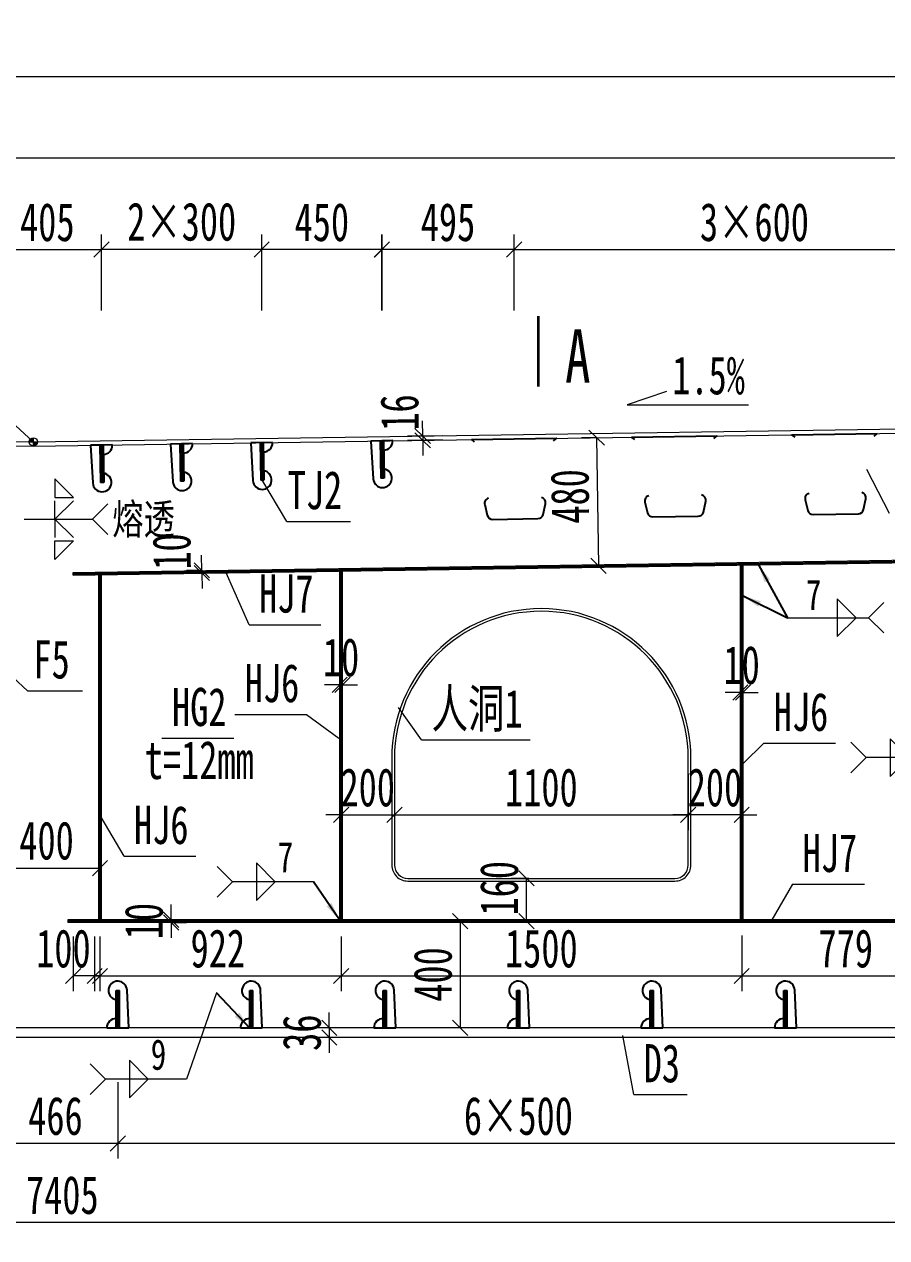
# Model space of a CAD drawing. Header units: millimetres. Extents: x -89049 to 410567, y -307459 to -100425.
# Drawn here: x 137329 to 140558, y -150998 to -146455 of the extents above; entities that cross this region are included whole.
import ezdxf
from ezdxf.enums import TextEntityAlignment as Align

# ---------------------------------------------------------------- set-up
doc = ezdxf.new("R2010")
doc.units = ezdxf.units.MM
doc.layers.get('Defpoints').update_dxf_attribs({"color": 8})
for name, color, linetype, lineweight in [('Dim', 4, 'Continuous', 15), ('文字', 7, 'Continuous', 15), ('粗线', 3, 'Continuous', 35), ('细实线', 4, 'Continuous', 15), ('钢板粗线', 1, 'Continuous', 25), ('钢板细线', 6, 'Continuous', 15)]:
    doc.layers.add(name, color=color, linetype=linetype, lineweight=lineweight)
doc.layers.add('Text', color=4, linetype='Continuous')
doc.styles.add('111', font='', dxfattribs={"width": 0.7})
doc.styles.add('BM_Dim', font='', dxfattribs={"width": 0.85})
doc.styles.add('SMEDI', font='', dxfattribs={"width": 0.75})
doc.styles.get("Standard").update_dxf_attribs({"font": ''})
doc.styles.get('111').set_extended_font_data('仿宋_GB2312')
doc.styles.get('BM_Dim').set_extended_font_data('仿宋_GB2312')
doc.styles.get('SMEDI').set_extended_font_data('仿宋_GB2312')
doc.styles.get('Standard').set_extended_font_data('仿宋_GB2312')
doc.dimstyles.new('200', dxfattribs={"dimscale": 0, "dimtxt": 2.5, "dimasz": 1, "dimexe": 1, "dimexo": 1, "dimgap": 0.6, "dimtad": 1, "dimdec": 0, "dimdsep": 46, "dimtxsty": '111', "dimblk": 'OBLIQUE', "dimcen": 0, "dimclrd": 4, "dimclre": 4, "dimclrt": 4, "dimadec": 1, "dimazin": 2, "dimtfac": 1, "dimtdec": 0, "dimtix": 1, "dimtmove": 2, "dimatfit": 3, "dimfxl": 4, "dimfxlon": 1, "dimtolj": 1, "dimlwd": -1, "dimlwe": -1, "dimarcsym": 0})
doc.dimstyles.new('MSteel_1.0_1.0', dxfattribs={"dimtxt": 3, "dimasz": 1.2, "dimexe": 1, "dimexo": 1, "dimgap": 1, "dimtad": 3, "dimtoh": 1, "dimdec": 0, "dimzin": 0, "dimdsep": 46, "dimtxsty": 'Standard', "dimblk": 'ARCHTICK', "dimcen": 0.09, "dimclrd": 3, "dimclre": 3, "dimadec": 0, "dimazin": 0, "dimtfac": 1, "dimtdec": 4, "dimtofl": 0, "dimtmove": 0, "dimatfit": 3, "dimfxl": 1, "dimtolj": 1, "dimtzin": 0, "dimarcsym": 0})

# ---------------------------------------------------------------- blocks, each defined once
blk = doc.blocks.new('_Oblique')
at = {"color": 0, "linetype": 'ByBlock', "lineweight": -2}
blk.add_line((-0.5, -0.5), (0.5, 0.5), dxfattribs=at)
blk = doc.blocks.new('*D3308')
at = {"layer": 'Defpoints', "color": 0, "transparency": 16777216}
for p in [(141562.9, -146954.4), (131745.7, -147961.9), (141562.9, -147955.2)]:
    blk.add_point(p, dxfattribs=at)
at = {"layer": '细实线', "color": 4, "transparency": 16777216}
for p, q in [((131745.7, -147183), (131745.7, -146897.3)), ((141562.9, -147183), (141562.9, -146897.3)), ((131745.7, -146954.4), (141562.9, -146954.4))]:
    blk.add_line(p, q, dxfattribs=at)
at = {"layer": '细实线', "color": 4, "transparency": 16777216, "xscale": 57.14285714285715, "yscale": 57.14285714285715, "zscale": 57.14285714285715, "rotation": 180}
blk.add_blockref('_Oblique', (131745.7, -146954.4), dxfattribs=at)
at = {"layer": '细实线', "color": 4, "transparency": 16777216, "xscale": 57.14285714285715, "yscale": 57.14285714285715, "zscale": 57.14285714285715}
blk.add_blockref('_Oblique', (141562.9, -146954.4), dxfattribs=at)
at = {"layer": '细实线', "color": 4, "transparency": 16777216, "insert": (136654.3, -146852.2), "char_height": 142.86, "attachment_point": 5, "style": '111'}
blk.add_mtext('\\A1;9817', dxfattribs=at)
blk = doc.blocks.new('*D3311')
at = {"layer": 'Defpoints', "color": 0, "transparency": 16777216}
for p in [(133768.9, -150248.7), (141174.1, -150248.7), (133768.9, -150941.1)]:
    blk.add_point(p, dxfattribs=at)
at = {"layer": '细实线', "color": 4, "transparency": 16777216}
for p, q in [((133768.9, -150712.5), (133768.9, -150998.3)), ((141174.1, -150712.5), (141174.1, -150998.3)), ((141174.1, -150941.1), (133768.9, -150941.1))]:
    blk.add_line(p, q, dxfattribs=at)
at = {"layer": '细实线', "color": 4, "transparency": 16777216, "xscale": 57.14285714285715, "yscale": 57.14285714285715, "zscale": 57.14285714285715, "rotation": 180}
blk.add_blockref('_Oblique', (133768.9, -150941.1), dxfattribs=at)
at = {"layer": '细实线', "color": 4, "transparency": 16777216, "xscale": 57.14285714285715, "yscale": 57.14285714285715, "zscale": 57.14285714285715}
blk.add_blockref('_Oblique', (141174.1, -150941.1), dxfattribs=at)
at = {"layer": '细实线', "color": 4, "transparency": 16777216, "insert": (137471.5, -150838.9), "char_height": 142.86, "attachment_point": 5, "style": '111'}
blk.add_mtext('\\A1;7405', dxfattribs=at)
blk = doc.blocks.new('U型肋1')
at = {"layer": 'Defpoints'}
blk.add_line((-160, 0), (160, 0), dxfattribs=at)
at = {"layer": '钢板粗线', "color": 6}
for p, q in [((147.8, -9.7), (160, 0)), ((-147.8, -9.7), (-160, 0))]:
    blk.add_line(p, q, dxfattribs=at)
blk.add_lwpolyline([(-98.8, -220.5, 0.414266), (-113.8, -244.5), (-104.5, -284.5, 0.348876), (-85, -300), (85, -300, 0.348876), (104.5, -284.5), (113.8, -244.5, 0.414091), (98.8, -220.5, 0.414091)], format="xyb", dxfattribs=at)
blk = doc.blocks.new('12-140加劲 有过焊孔')
at = {"layer": 'Defpoints'}
blk.add_line((0, 0), (0, 140), dxfattribs=at)
at = {"layer": '钢板粗线', "color": 7}
for p, q in [((-6, 0), (-6, 140)), ((-6, 140), (6, 140)), ((6, 0), (6, 140)), ((41, 0), (35, 141.5)), ((-41, 0), (41, 0))]:
    blk.add_line(p, q, dxfattribs=at)
for centre, start, end in [((0, 140), 2.441, 260.1291), ((-6, 0), 90, 180)]:
    blk.add_arc(centre, 35, start, end, dxfattribs=at)
blk = doc.blocks.new('*D3327')
at = {"layer": 'Defpoints', "color": 0, "transparency": 16777216}
for p in [(140962.9, -147298.5), (140962.9, -147980.2), (139163, -148007.2)]:
    blk.add_point(p, dxfattribs=at)
at = {"layer": '细实线', "color": 4, "transparency": 16777216}
for p, q in [((139163, -147527.1), (139163, -147241.4)), ((140962.9, -147527.1), (140962.9, -147241.4)), ((139163, -147298.5), (140962.9, -147298.5))]:
    blk.add_line(p, q, dxfattribs=at)
at = {"layer": '细实线', "color": 4, "transparency": 16777216, "xscale": 57.14285714285715, "yscale": 57.14285714285715, "zscale": 57.14285714285715, "rotation": 180}
blk.add_blockref('_Oblique', (139163, -147298.5), dxfattribs=at)
at = {"layer": '细实线', "color": 4, "transparency": 16777216, "xscale": 57.14285714285715, "yscale": 57.14285714285715, "zscale": 57.14285714285715}
blk.add_blockref('_Oblique', (140962.9, -147298.5), dxfattribs=at)
at = {"layer": '细实线', "color": 4, "transparency": 16777216, "insert": (140062.9, -147196.3), "char_height": 142.86, "attachment_point": 5, "style": '111'}
blk.add_mtext('\\A1;3×600', dxfattribs=at)
blk = doc.blocks.new('*D3329')
at = {"layer": 'Defpoints', "color": 0, "transparency": 16777216}
for p in [(138471.2, -150248.7), (138611.2, -150212.7), (138611.2, -150248.7)]:
    blk.add_point(p, dxfattribs=at)
at = {"layer": '细实线', "color": 4, "transparency": 16777216}
for p, q in [((138471.2, -150212.7), (138471.2, -150155.5)), ((138554.1, -150212.7), (138414.1, -150212.7)), ((138554.1, -150248.7), (138414.1, -150248.7)), ((138471.2, -150212.7), (138471.2, -150248.7)), ((138471.2, -150248.7), (138471.2, -150305.8))]:
    blk.add_line(p, q, dxfattribs=at)
at = {"layer": '细实线', "color": 4, "transparency": 16777216, "xscale": 57.14285714285715, "yscale": 57.14285714285715, "zscale": 57.14285714285715}
for p, rotation in [((138471.2, -150212.7), 270), ((138471.2, -150248.7), 90)]:
    blk.add_blockref('_Oblique', p, dxfattribs=dict(at, rotation=rotation))
at = {"layer": '细实线', "color": 4, "transparency": 16777216, "insert": (138369, -150230.7), "char_height": 142.86, "attachment_point": 5, "rotation": 90, "style": '111'}
blk.add_mtext('\\A1;36', dxfattribs=at)
blk = doc.blocks.new('*D3330')
at = {"layer": 'Defpoints', "color": 0, "transparency": 16777216}
for p in [(137878.8, -149807.7), (137878.8, -149817.7), (137879.4, -149817.7)]:
    blk.add_point(p, dxfattribs=at)
at = {"layer": '细实线', "color": 4, "transparency": 16777216}
for p, q in [((137879.4, -149807.7), (137879.4, -149750.5)), ((137879.4, -149807.7), (137936.6, -149807.7)), ((137879.4, -149807.7), (137879.4, -149817.7)), ((137879.4, -149817.7), (137936.6, -149817.7)), ((137879.4, -149817.7), (137879.4, -149874.8))]:
    blk.add_line(p, q, dxfattribs=at)
at = {"layer": '细实线', "color": 4, "transparency": 16777216, "xscale": 57.14285714285715, "yscale": 57.14285714285715, "zscale": 57.14285714285715}
for p, rotation in [((137879.4, -149807.7), 270), ((137879.4, -149817.7), 90)]:
    blk.add_blockref('_Oblique', p, dxfattribs=dict(at, rotation=rotation))
at = {"layer": '细实线', "color": 4, "transparency": 16777216, "insert": (137777.2, -149812.7), "char_height": 142.86, "attachment_point": 5, "rotation": 90, "style": '111'}
blk.add_mtext('\\A1;10', dxfattribs=at)
blk = doc.blocks.new('*D3331')
at = {"layer": 'Defpoints', "color": 0, "transparency": 16777216}
for p in [(138520.1, -148927.9), (138510.1, -148982.7), (138520.1, -148982.7)]:
    blk.add_point(p, dxfattribs=at)
at = {"layer": '细实线', "color": 4, "transparency": 16777216}
for p, q in [((138510.1, -148927.9), (138510.1, -148870.8)), ((138520.1, -148927.9), (138520.1, -148870.8)), ((138510.1, -148927.9), (138452.9, -148927.9)), ((138510.1, -148927.9), (138520.1, -148927.9)), ((138520.1, -148927.9), (138577.2, -148927.9))]:
    blk.add_line(p, q, dxfattribs=at)
at = {"layer": '细实线', "color": 4, "transparency": 16777216, "xscale": 57.14285714285715, "yscale": 57.14285714285715, "zscale": 57.14285714285715}
blk.add_blockref('_Oblique', (138510.1, -148927.9), dxfattribs=at)
at = {"layer": '细实线', "color": 4, "transparency": 16777216, "xscale": 57.14285714285715, "yscale": 57.14285714285715, "zscale": 57.14285714285715, "rotation": 180}
blk.add_blockref('_Oblique', (138520.1, -148927.9), dxfattribs=at)
at = {"layer": '细实线', "color": 4, "transparency": 16777216, "insert": (138515.1, -148825.7), "char_height": 142.86, "attachment_point": 5, "style": '111'}
blk.add_mtext('\\A1;10', dxfattribs=at)
blk = doc.blocks.new('*D3332')
at = {"layer": 'Defpoints', "color": 0, "transparency": 16777216}
for p in [(138515.1, -149812.7), (140015.1, -149809.7), (140015.1, -150018.2)]:
    blk.add_point(p, dxfattribs=at)
at = {"layer": '细实线', "color": 4, "transparency": 16777216}
for p, q in [((138515.1, -149869.8), (138515.1, -150075.3)), ((140015.1, -149866.8), (140015.1, -150075.3)), ((138515.1, -150018.2), (140015.1, -150018.2))]:
    blk.add_line(p, q, dxfattribs=at)
at = {"layer": '细实线', "color": 4, "transparency": 16777216, "xscale": 57.14285714285715, "yscale": 57.14285714285715, "zscale": 57.14285714285715, "rotation": 180}
blk.add_blockref('_Oblique', (138515.1, -150018.2), dxfattribs=at)
at = {"layer": '细实线', "color": 4, "transparency": 16777216, "xscale": 57.14285714285715, "yscale": 57.14285714285715, "zscale": 57.14285714285715}
blk.add_blockref('_Oblique', (140015.1, -150018.2), dxfattribs=at)
at = {"layer": '细实线', "color": 4, "transparency": 16777216, "insert": (139265.1, -149915.9), "char_height": 142.86, "attachment_point": 5, "style": '111'}
blk.add_mtext('\\A1;1500', dxfattribs=at)
blk = doc.blocks.new('*D3333')
at = {"layer": 'Defpoints', "color": 0, "transparency": 16777216}
for p in [(140015.1, -149809.7), (140794.3, -149815.7), (140794.3, -150018.2)]:
    blk.add_point(p, dxfattribs=at)
at = {"layer": '细实线', "color": 4, "transparency": 16777216}
for p, q in [((140015.1, -149866.8), (140015.1, -150075.3)), ((140794.3, -149872.8), (140794.3, -150075.3)), ((140015.1, -150018.2), (140794.3, -150018.2))]:
    blk.add_line(p, q, dxfattribs=at)
at = {"layer": '细实线', "color": 4, "transparency": 16777216, "xscale": 57.14285714285715, "yscale": 57.14285714285715, "zscale": 57.14285714285715, "rotation": 180}
blk.add_blockref('_Oblique', (140015.1, -150018.2), dxfattribs=at)
at = {"layer": '细实线', "color": 4, "transparency": 16777216, "xscale": 57.14285714285715, "yscale": 57.14285714285715, "zscale": 57.14285714285715}
blk.add_blockref('_Oblique', (140794.3, -150018.2), dxfattribs=at)
at = {"layer": '细实线', "color": 4, "transparency": 16777216, "insert": (140404.7, -149915.9), "char_height": 142.86, "attachment_point": 5, "style": '111'}
blk.add_mtext('\\A1;779', dxfattribs=at)
blk = doc.blocks.new('*D3334')
at = {"layer": 'Defpoints', "color": 0, "transparency": 16777216}
for p in [(139815.1, -149204.7), (138715.1, -149239.2), (139815.1, -149415)]:
    blk.add_point(p, dxfattribs=at)
at = {"layer": '细实线', "color": 4, "transparency": 16777216}
for p, q in [((138715.1, -149296.3), (138715.1, -149472.2)), ((139815.1, -149261.8), (139815.1, -149472.2)), ((138715.1, -149415), (139815.1, -149415))]:
    blk.add_line(p, q, dxfattribs=at)
at = {"layer": '细实线', "color": 4, "transparency": 16777216, "xscale": 57.14285714285715, "yscale": 57.14285714285715, "zscale": 57.14285714285715, "rotation": 180}
blk.add_blockref('_Oblique', (138715.1, -149415), dxfattribs=at)
at = {"layer": '细实线', "color": 4, "transparency": 16777216, "xscale": 57.14285714285715, "yscale": 57.14285714285715, "zscale": 57.14285714285715}
blk.add_blockref('_Oblique', (139815.1, -149415), dxfattribs=at)
at = {"layer": '细实线', "color": 4, "transparency": 16777216, "insert": (139265.1, -149312.8), "char_height": 142.86, "attachment_point": 5, "style": '111'}
blk.add_mtext('\\A1;1100', dxfattribs=at)
blk = doc.blocks.new('*D3335')
at = {"layer": 'Defpoints', "color": 0, "transparency": 16777216}
for p in [(138715.1, -149239.2), (138515.1, -149297.5), (138715.1, -149415)]:
    blk.add_point(p, dxfattribs=at)
at = {"layer": '细实线', "color": 4, "transparency": 16777216}
for p, q in [((138715.1, -149296.3), (138715.1, -149472.2)), ((138515.1, -149354.7), (138515.1, -149472.2)), ((138515.1, -149415), (138457.9, -149415)), ((138515.1, -149415), (138715.1, -149415)), ((138715.1, -149415), (138772.2, -149415))]:
    blk.add_line(p, q, dxfattribs=at)
at = {"layer": '细实线', "color": 4, "transparency": 16777216, "xscale": 57.14285714285715, "yscale": 57.14285714285715, "zscale": 57.14285714285715}
blk.add_blockref('_Oblique', (138515.1, -149415), dxfattribs=at)
at = {"layer": '细实线', "color": 4, "transparency": 16777216, "xscale": 57.14285714285715, "yscale": 57.14285714285715, "zscale": 57.14285714285715, "rotation": 180}
blk.add_blockref('_Oblique', (138715.1, -149415), dxfattribs=at)
at = {"layer": '细实线', "color": 4, "transparency": 16777216, "insert": (138615.1, -149312.8), "char_height": 142.86, "attachment_point": 5, "style": '111'}
blk.add_mtext('\\A1;200', dxfattribs=at)
blk = doc.blocks.new('*D3337')
at = {"layer": 'Defpoints', "color": 0, "transparency": 16777216}
for p in [(138993, -149812.7), (138961.5, -150212.7), (138993, -150212.7)]:
    blk.add_point(p, dxfattribs=at)
at = {"layer": '细实线', "color": 4, "transparency": 16777216}
for p, q in [((138961.5, -149812.7), (138904.3, -149812.7)), ((138961.5, -149812.7), (138961.5, -150212.7)), ((138961.5, -150212.7), (138904.3, -150212.7))]:
    blk.add_line(p, q, dxfattribs=at)
at = {"layer": '细实线', "color": 4, "transparency": 16777216, "xscale": 57.14285714285715, "yscale": 57.14285714285715, "zscale": 57.14285714285715}
for p, rotation in [((138961.5, -149812.7), 90), ((138961.5, -150212.7), 270)]:
    blk.add_blockref('_Oblique', p, dxfattribs=dict(at, rotation=rotation))
at = {"layer": '细实线', "color": 4, "transparency": 16777216, "insert": (138859.2, -150012.7), "char_height": 142.86, "attachment_point": 5, "rotation": 90, "style": '111'}
blk.add_mtext('\\A1;400', dxfattribs=at)
blk = doc.blocks.new('角焊缝1')
at = {"layer": 'Dim'}
blk.add_line((-3101.175, 370.223), (-3106.48, 370.223), dxfattribs=at)
blk.add_lwpolyline([(-3104.907, 371.455), (-3104.907, 368.992), (-3103.675, 370.223)], close=True, dxfattribs=at)
blk.add_lwpolyline([(-3107.48, 369.223), (-3106.48, 370.223), (-3107.48, 371.223)], dxfattribs=at)
blk = doc.blocks.new('_ArchTick')
at = {"color": 0, "linetype": 'ByBlock', "const_width": 0.15}
blk.add_lwpolyline([(-0.5, -0.5), (0.5, 0.5)], dxfattribs=at)
blk = doc.blocks.new('*D3340')
at = {"layer": 'Defpoints', "color": 0, "transparency": 16777216}
for p in [(140020.1, -148956.9), (140010.1, -149011.6), (140020.1, -149011.6)]:
    blk.add_point(p, dxfattribs=at)
at = {"layer": '细实线', "color": 4, "transparency": 16777216}
for p, q in [((140010.1, -148956.9), (140010.1, -148899.7)), ((140020.1, -148956.9), (140020.1, -148899.7)), ((140010.1, -148956.9), (139952.9, -148956.9)), ((140010.1, -148956.9), (140020.1, -148956.9)), ((140020.1, -148956.9), (140077.2, -148956.9))]:
    blk.add_line(p, q, dxfattribs=at)
at = {"layer": '细实线', "color": 4, "transparency": 16777216, "xscale": 57.14285714285715, "yscale": 57.14285714285715, "zscale": 57.14285714285715}
blk.add_blockref('_Oblique', (140010.1, -148956.9), dxfattribs=at)
at = {"layer": '细实线', "color": 4, "transparency": 16777216, "xscale": 57.14285714285715, "yscale": 57.14285714285715, "zscale": 57.14285714285715, "rotation": 180}
blk.add_blockref('_Oblique', (140020.1, -148956.9), dxfattribs=at)
at = {"layer": '细实线', "color": 4, "transparency": 16777216, "insert": (140015.1, -148854.6), "char_height": 142.86, "attachment_point": 5, "style": '111'}
blk.add_mtext('\\A1;10', dxfattribs=at)
blk = doc.blocks.new('*D3342')
at = {"layer": 'Defpoints', "color": 0, "transparency": 16777216}
for p in [(137994.1, -148509.8), (138029.2, -148499.2), (138029.4, -148509.2)]:
    blk.add_point(p, dxfattribs=at)
at = {"layer": '细实线', "color": 4, "transparency": 16777216}
for p, q in [((137993.9, -148499.8), (137993.1, -148442.6)), ((137993.9, -148499.8), (137936.8, -148500.6)), ((137994.1, -148509.8), (137936.9, -148510.6)), ((137993.9, -148499.8), (137994.1, -148509.8)), ((137994.1, -148509.8), (137994.9, -148566.9))]:
    blk.add_line(p, q, dxfattribs=at)
at = {"layer": '细实线', "color": 4, "transparency": 16777216, "xscale": 57.14285714285715, "yscale": 57.14285714285715, "zscale": 57.14285714285715}
for p, rotation in [((137993.9, -148499.8), 270.8593722435713), ((137994.1, -148509.8), 90.85937224357133)]:
    blk.add_blockref('_Oblique', p, dxfattribs=dict(at, rotation=rotation))
at = {"layer": '细实线', "color": 4, "transparency": 16777216, "insert": (137881.7, -148429), "char_height": 142.86, "attachment_point": 5, "rotation": 90.8594, "style": '111'}
blk.add_mtext('\\A1;10', dxfattribs=at)
blk = doc.blocks.new('*D3343')
at = {"layer": 'Defpoints', "color": 0, "transparency": 16777216}
for p in [(139815.1, -149239.2), (140015.1, -149297.5), (139815.1, -149415)]:
    blk.add_point(p, dxfattribs=at)
at = {"layer": '细实线', "color": 4, "transparency": 16777216}
for p, q in [((139815.1, -149296.3), (139815.1, -149472.2)), ((140015.1, -149354.7), (140015.1, -149472.2)), ((139815.1, -149415), (139757.9, -149415)), ((140015.1, -149415), (139815.1, -149415)), ((140015.1, -149415), (140072.2, -149415))]:
    blk.add_line(p, q, dxfattribs=at)
at = {"layer": '细实线', "color": 4, "transparency": 16777216, "xscale": 57.14285714285715, "yscale": 57.14285714285715, "zscale": 57.14285714285715}
blk.add_blockref('_Oblique', (139815.1, -149415), dxfattribs=at)
at = {"layer": '细实线', "color": 4, "transparency": 16777216, "xscale": 57.14285714285715, "yscale": 57.14285714285715, "zscale": 57.14285714285715, "rotation": 180}
blk.add_blockref('_Oblique', (140015.1, -149415), dxfattribs=at)
at = {"layer": '细实线', "color": 4, "transparency": 16777216, "insert": (139915.1, -149312.8), "char_height": 142.86, "attachment_point": 5, "style": '111'}
blk.add_mtext('\\A1;200', dxfattribs=at)
blk = doc.blocks.new('角焊缝2')
at = {"layer": 'Dim'}
blk.add_line((-3138.009, 370.223), (-3132.704, 370.223), dxfattribs=at)
blk.add_lwpolyline([(-3134.754, 371.455), (-3134.754, 368.992), (-3133.523, 370.223)], close=True, dxfattribs=at)
blk.add_lwpolyline([(-3131.704, 369.223), (-3132.704, 370.223), (-3131.704, 371.223)], dxfattribs=at)
blk = doc.blocks.new('*D3344')
at = {"layer": 'Defpoints', "color": 0, "transparency": 16777216}
for p in [(139489.1, -148002.3), (139479.3, -148482.5), (139496.3, -148482.2)]:
    blk.add_point(p, dxfattribs=at)
at = {"layer": '细实线', "color": 4, "transparency": 16777216}
for p, q in [((139472.1, -148002.5), (139414.9, -148003.4)), ((139472.1, -148002.5), (139479.3, -148482.5)), ((139479.3, -148482.5), (139422.1, -148483.3))]:
    blk.add_line(p, q, dxfattribs=at)
at = {"layer": '细实线', "color": 4, "transparency": 16777216, "xscale": 57.14285714285715, "yscale": 57.14285714285715, "zscale": 57.14285714285715}
for p, rotation in [((139472.1, -148002.5), 90.85937224365449), ((139479.3, -148482.5), 270.8593722436545)]:
    blk.add_blockref('_Oblique', p, dxfattribs=dict(at, rotation=rotation))
at = {"layer": '细实线', "color": 4, "transparency": 16777216, "insert": (139372.7, -148222.8), "char_height": 142.86, "attachment_point": 5, "rotation": 90.8594, "style": '111'}
blk.add_mtext('\\A1;480', dxfattribs=at)
blk = doc.blocks.new('*D3347')
at = {"layer": 'Defpoints', "color": 0, "transparency": 16777216}
for p in [(137679.1, -150212.7), (140679.1, -150212.7), (137679.1, -150645)]:
    blk.add_point(p, dxfattribs=at)
at = {"layer": '细实线', "color": 4, "transparency": 16777216}
for p, q in [((137679.1, -150416.4), (137679.1, -150702.2)), ((140679.1, -150416.4), (140679.1, -150702.2)), ((140679.1, -150645), (137679.1, -150645))]:
    blk.add_line(p, q, dxfattribs=at)
at = {"layer": '细实线', "color": 4, "transparency": 16777216, "xscale": 57.14285714285715, "yscale": 57.14285714285715, "zscale": 57.14285714285715, "rotation": 180}
blk.add_blockref('_Oblique', (137679.1, -150645), dxfattribs=at)
at = {"layer": '细实线', "color": 4, "transparency": 16777216, "xscale": 57.14285714285715, "yscale": 57.14285714285715, "zscale": 57.14285714285715}
blk.add_blockref('_Oblique', (140679.1, -150645), dxfattribs=at)
at = {"layer": '细实线', "color": 4, "transparency": 16777216, "insert": (139179.1, -150542.8), "char_height": 142.86, "attachment_point": 5, "style": '111'}
blk.add_mtext('\\A1;6×500', dxfattribs=at)
blk = doc.blocks.new('*D3348')
at = {"layer": 'Defpoints', "color": 0, "transparency": 16777216}
for p in [(138668, -147298.5), (138668, -148014.5), (139163, -148007.2)]:
    blk.add_point(p, dxfattribs=at)
at = {"layer": '细实线', "color": 4, "transparency": 16777216}
for p, q in [((138668, -147527.1), (138668, -147241.4)), ((139163, -147527.1), (139163, -147241.4)), ((139163, -147298.5), (138668, -147298.5))]:
    blk.add_line(p, q, dxfattribs=at)
at = {"layer": '细实线', "color": 4, "transparency": 16777216, "xscale": 57.14285714285715, "yscale": 57.14285714285715, "zscale": 57.14285714285715, "rotation": 180}
blk.add_blockref('_Oblique', (138668, -147298.5), dxfattribs=at)
at = {"layer": '细实线', "color": 4, "transparency": 16777216, "xscale": 57.14285714285715, "yscale": 57.14285714285715, "zscale": 57.14285714285715}
blk.add_blockref('_Oblique', (139163, -147298.5), dxfattribs=at)
at = {"layer": '细实线', "color": 4, "transparency": 16777216, "insert": (138915.5, -147196.3), "char_height": 142.86, "attachment_point": 5, "style": '111'}
blk.add_mtext('\\A1;495', dxfattribs=at)
blk = doc.blocks.new('*D3349')
at = {"layer": 'Defpoints', "color": 0, "transparency": 16777216}
for p in [(138218, -147298.5), (138218, -148021.3), (138668.5, -148007.2)]:
    blk.add_point(p, dxfattribs=at)
at = {"layer": '细实线', "color": 4, "transparency": 16777216}
for p, q in [((138218, -147527.1), (138218, -147241.4)), ((138668.5, -147527.1), (138668.5, -147241.4)), ((138668.5, -147298.5), (138218, -147298.5))]:
    blk.add_line(p, q, dxfattribs=at)
at = {"layer": '细实线', "color": 4, "transparency": 16777216, "xscale": 57.14285714285715, "yscale": 57.14285714285715, "zscale": 57.14285714285715, "rotation": 180}
blk.add_blockref('_Oblique', (138218, -147298.5), dxfattribs=at)
at = {"layer": '细实线', "color": 4, "transparency": 16777216, "xscale": 57.14285714285715, "yscale": 57.14285714285715, "zscale": 57.14285714285715}
blk.add_blockref('_Oblique', (138668.5, -147298.5), dxfattribs=at)
at = {"layer": '细实线', "color": 4, "transparency": 16777216, "insert": (138443.3, -147196.3), "char_height": 142.86, "attachment_point": 5, "style": '111'}
blk.add_mtext('\\A1;450', dxfattribs=at)
blk = doc.blocks.new('*D3350')
at = {"layer": 'Defpoints', "color": 0, "transparency": 16777216}
for p in [(137618, -147298.5), (138218, -148021.3), (137618, -148030.3)]:
    blk.add_point(p, dxfattribs=at)
at = {"layer": '细实线', "color": 4, "transparency": 16777216}
for p, q in [((137618, -147527.1), (137618, -147241.4)), ((138218, -147527.1), (138218, -147241.4)), ((138218, -147298.5), (137618, -147298.5))]:
    blk.add_line(p, q, dxfattribs=at)
at = {"layer": '细实线', "color": 4, "transparency": 16777216, "xscale": 57.14285714285715, "yscale": 57.14285714285715, "zscale": 57.14285714285715, "rotation": 180}
blk.add_blockref('_Oblique', (137618, -147298.5), dxfattribs=at)
at = {"layer": '细实线', "color": 4, "transparency": 16777216, "xscale": 57.14285714285715, "yscale": 57.14285714285715, "zscale": 57.14285714285715}
blk.add_blockref('_Oblique', (138218, -147298.5), dxfattribs=at)
at = {"layer": '细实线', "color": 4, "transparency": 16777216, "insert": (137918.5, -147194.6), "char_height": 142.86, "attachment_point": 5, "style": '111'}
blk.add_mtext('\\A1;2×300', dxfattribs=at)
blk = doc.blocks.new('...')
at = {"layer": '细实线'}
h = blk.add_hatch(color=256, dxfattribs=at)
h.dxf.hatch_style = 1
h.paths.add_polyline_path([(-15.3, 0, -0.414214), (0, 15.3), (0, 0)])
h.paths.add_polyline_path([(0, -15.3), (0, 0), (15.3, 0, -0.414214)])
for p, q in [((0, 15.3), (0, -15.3)), ((-15.3, 0), (15.3, 0))]:
    blk.add_line(p, q, dxfattribs=at)
blk.add_circle((0, 0), 15.3, dxfattribs=at)
blk = doc.blocks.new('*D3351')
at = {"layer": 'Defpoints', "color": 0, "transparency": 16777216}
for p in [(138821, -148012.3), (138952.1, -147994.3), (138952.4, -148010.3)]:
    blk.add_point(p, dxfattribs=at)
at = {"layer": '细实线', "color": 4, "transparency": 16777216}
for p, q in [((138820.8, -147996.3), (138819.9, -147939.2)), ((138895, -147995.2), (138763.7, -147997.2)), ((138895.2, -148011.2), (138763.9, -148013.2)), ((138820.8, -147996.3), (138821, -148012.3)), ((138821, -148012.3), (138821.9, -148069.4))]:
    blk.add_line(p, q, dxfattribs=at)
at = {"layer": '细实线', "color": 4, "transparency": 16777216, "xscale": 57.14285714285715, "yscale": 57.14285714285715, "zscale": 57.14285714285715}
for p, rotation in [((138820.8, -147996.3), 270.8593722436541), ((138821, -148012.3), 90.85937224365405)]:
    blk.add_blockref('_Oblique', p, dxfattribs=dict(at, rotation=rotation))
at = {"layer": '细实线', "color": 4, "transparency": 16777216, "insert": (138734.8, -147908.8), "char_height": 142.86, "attachment_point": 5, "rotation": 90.8594, "style": '111'}
blk.add_mtext('\\A1;16', dxfattribs=at)
blk = doc.blocks.new('*D3352')
at = {"layer": 'Defpoints', "color": 0, "transparency": 16777216}
for p in [(137618, -147298.5), (137212.6, -148044.2), (137618, -148030.3)]:
    blk.add_point(p, dxfattribs=at)
at = {"layer": '细实线', "color": 4, "transparency": 16777216}
for p, q in [((137212.6, -147527.1), (137212.6, -147241.4)), ((137618, -147527.1), (137618, -147241.4)), ((137212.6, -147298.5), (137618, -147298.5))]:
    blk.add_line(p, q, dxfattribs=at)
at = {"layer": '细实线', "color": 4, "transparency": 16777216, "xscale": 57.14285714285715, "yscale": 57.14285714285715, "zscale": 57.14285714285715, "rotation": 180}
blk.add_blockref('_Oblique', (137212.6, -147298.5), dxfattribs=at)
at = {"layer": '细实线', "color": 4, "transparency": 16777216, "xscale": 57.14285714285715, "yscale": 57.14285714285715, "zscale": 57.14285714285715}
blk.add_blockref('_Oblique', (137618, -147298.5), dxfattribs=at)
at = {"layer": '细实线', "color": 4, "transparency": 16777216, "insert": (137415.3, -147196.3), "char_height": 142.86, "attachment_point": 5, "style": '111'}
blk.add_mtext('\\A1;405', dxfattribs=at)
blk = doc.blocks.new('*D3353')
at = {"layer": 'Defpoints', "color": 0, "transparency": 16777216}
for p in [(137592.6, -149812.7), (138515.1, -149812.7), (138515.1, -150018.2)]:
    blk.add_point(p, dxfattribs=at)
at = {"layer": '细实线', "color": 4, "transparency": 16777216}
for p, q in [((137592.6, -149869.8), (137592.6, -150075.3)), ((138515.1, -149869.8), (138515.1, -150075.3)), ((137592.6, -150018.2), (138515.1, -150018.2))]:
    blk.add_line(p, q, dxfattribs=at)
at = {"layer": '细实线', "color": 4, "transparency": 16777216, "xscale": 57.14285714285715, "yscale": 57.14285714285715, "zscale": 57.14285714285715, "rotation": 180}
blk.add_blockref('_Oblique', (137592.6, -150018.2), dxfattribs=at)
at = {"layer": '细实线', "color": 4, "transparency": 16777216, "xscale": 57.14285714285715, "yscale": 57.14285714285715, "zscale": 57.14285714285715}
blk.add_blockref('_Oblique', (138515.1, -150018.2), dxfattribs=at)
at = {"layer": '细实线', "color": 4, "transparency": 16777216, "insert": (138053.8, -149915.9), "char_height": 142.86, "attachment_point": 5, "style": '111'}
blk.add_mtext('\\A1;922', dxfattribs=at)
blk = doc.blocks.new('*D3354')
at = {"layer": 'Defpoints', "color": 0, "transparency": 16777216}
for p in [(137512.6, -149812.7), (137612.6, -149812.7), (137512.6, -150018.2)]:
    blk.add_point(p, dxfattribs=at)
at = {"layer": '细实线', "color": 4, "transparency": 16777216}
for p, q in [((137512.6, -149869.8), (137512.6, -150075.3)), ((137612.6, -149869.8), (137612.6, -150075.3)), ((137612.6, -150018.2), (137512.6, -150018.2))]:
    blk.add_line(p, q, dxfattribs=at)
at = {"layer": '细实线', "color": 4, "transparency": 16777216, "xscale": 57.14285714285715, "yscale": 57.14285714285715, "zscale": 57.14285714285715, "rotation": 180}
blk.add_blockref('_Oblique', (137512.6, -150018.2), dxfattribs=at)
at = {"layer": '细实线', "color": 4, "transparency": 16777216, "xscale": 57.14285714285715, "yscale": 57.14285714285715, "zscale": 57.14285714285715}
blk.add_blockref('_Oblique', (137612.6, -150018.2), dxfattribs=at)
at = {"layer": '细实线', "color": 4, "transparency": 16777216, "insert": (137475.6, -149915.9), "char_height": 142.86, "attachment_point": 5, "style": '111'}
blk.add_mtext('\\A1;100', dxfattribs=at)
blk = doc.blocks.new('*D3355')
at = {"layer": 'Defpoints', "color": 0, "transparency": 16777216}
for p in [(137212.6, -149375), (137612.6, -149375), (137612.6, -149614.2)]:
    blk.add_point(p, dxfattribs=at)
at = {"layer": '细实线', "color": 4, "transparency": 16777216}
for p, q in [((137212.6, -149432.2), (137212.6, -149671.3)), ((137612.6, -149432.2), (137612.6, -149671.3)), ((137212.6, -149614.2), (137612.6, -149614.2))]:
    blk.add_line(p, q, dxfattribs=at)
at = {"layer": '细实线', "color": 4, "transparency": 16777216, "xscale": 57.14285714285715, "yscale": 57.14285714285715, "zscale": 57.14285714285715, "rotation": 180}
blk.add_blockref('_Oblique', (137212.6, -149614.2), dxfattribs=at)
at = {"layer": '细实线', "color": 4, "transparency": 16777216, "xscale": 57.14285714285715, "yscale": 57.14285714285715, "zscale": 57.14285714285715}
blk.add_blockref('_Oblique', (137612.6, -149614.2), dxfattribs=at)
at = {"layer": '细实线', "color": 4, "transparency": 16777216, "insert": (137412.6, -149511.9), "char_height": 142.86, "attachment_point": 5, "style": '111'}
blk.add_mtext('\\A1;400', dxfattribs=at)
blk = doc.blocks.new('*D3357')
at = {"layer": 'Defpoints', "color": 0, "transparency": 16777216}
for p in [(137212.6, -150212.7), (137679.1, -150212.7), (137212.6, -150645)]:
    blk.add_point(p, dxfattribs=at)
at = {"layer": '细实线', "color": 4, "transparency": 16777216}
for p, q in [((137212.6, -150416.4), (137212.6, -150702.2)), ((137679.1, -150416.4), (137679.1, -150702.2)), ((137679.1, -150645), (137212.6, -150645))]:
    blk.add_line(p, q, dxfattribs=at)
at = {"layer": '细实线', "color": 4, "transparency": 16777216, "xscale": 57.14285714285715, "yscale": 57.14285714285715, "zscale": 57.14285714285715, "rotation": 180}
blk.add_blockref('_Oblique', (137212.6, -150645), dxfattribs=at)
at = {"layer": '细实线', "color": 4, "transparency": 16777216, "xscale": 57.14285714285715, "yscale": 57.14285714285715, "zscale": 57.14285714285715}
blk.add_blockref('_Oblique', (137679.1, -150645), dxfattribs=at)
at = {"layer": '细实线', "color": 4, "transparency": 16777216, "insert": (137445.8, -150542.8), "char_height": 142.86, "attachment_point": 5, "style": '111'}
blk.add_mtext('\\A1;466', dxfattribs=at)
blk = doc.blocks.new('全融透1')
at = {"layer": 'Dim'}
blk.add_line((0, 0), (4.479, 0), dxfattribs=at)
for points in [[(1.995, 2.645), (1.995, 1.414), (3.227, 1.414)], [(1.995, -2.645), (1.995, -1.414), (3.227, -1.414)]]:
    blk.add_lwpolyline(points, close=True, dxfattribs=at)
for points in [[(3.227, 1.206), (1.995, 0), (1.995, 1.206)], [(5.479, 1), (4.479, 0), (5.479, -1)], [(3.227, -1.206), (1.995, 0), (1.995, -1.206)]]:
    blk.add_lwpolyline(points, dxfattribs=at)
at = {"layer": 'Text', "style": 'SMEDI', "width": 0.75}
blk.add_text('熔透', height=2, dxfattribs=at).set_placement((5.77, 0), align=Align.MIDDLE_LEFT)
blk = doc.blocks.new('*D3362')
at = {"layer": 'Defpoints', "color": 0, "transparency": 16777216}
for p in [(139209.7, -149652.7), (139275.7, -149652.7), (139275.7, -149812.7)]:
    blk.add_point(p, dxfattribs=at)
at = {"layer": '细实线', "color": 4, "transparency": 16777216}
for p, q in [((139218.6, -149652.7), (139152.5, -149652.7)), ((139209.7, -149812.7), (139209.7, -149652.7)), ((139218.6, -149812.7), (139152.5, -149812.7))]:
    blk.add_line(p, q, dxfattribs=at)
at = {"layer": '细实线', "color": 4, "transparency": 16777216, "xscale": 57.14285714285715, "yscale": 57.14285714285715, "zscale": 57.14285714285715}
for p, rotation in [((139209.7, -149652.7), 90), ((139209.7, -149812.7), 270)]:
    blk.add_blockref('_Oblique', p, dxfattribs=dict(at, rotation=rotation))
at = {"layer": '细实线', "color": 4, "transparency": 16777216, "insert": (139107.4, -149689.8), "char_height": 142.86, "attachment_point": 5, "rotation": 90, "style": '111'}
blk.add_mtext('\\A1;160', dxfattribs=at)
blk = doc.blocks.new('*D3379')
at = {"layer": 'Defpoints', "color": 0, "transparency": 16777216}
for p in [(131753.6, -147980.9), (133650.6, -150184.8), (133768.9, -150212.7), (133809.4, -150212.7), (140882.2, -150212.7)]:
    blk.add_point(p, dxfattribs=at)
at = {"layer": '细实线', "color": 4, "transparency": 16777216}
blk.add_line((133711.7, -150212.7), (133591, -150212.7), dxfattribs=at)
blk.add_arc((133809.4, -150212.7), 161.2, 132.6489, 180, dxfattribs=at)
at = {"layer": '细实线', "color": 4, "transparency": 16777216, "xscale": 57.14285714285715, "yscale": 57.14285714285715, "zscale": 57.14285714285715}
for p, rotation in [((133700.2, -150094.1), 42.64891912976078), ((133648.2, -150212.7), 270)]:
    blk.add_blockref('_Oblique', p, dxfattribs=dict(at, rotation=rotation))
at = {"layer": '细实线', "color": 4, "transparency": 16777216, "insert": (133510.7, -150114.8), "char_height": 142.857, "attachment_point": 5, "rotation": 71.8543, "style": '111'}
blk.add_mtext('\\A1;47.4%%d', dxfattribs=at)
blk = doc.blocks.new('*D3383')
at = {"layer": 'Defpoints', "color": 0, "transparency": 16777216}
for p in [(141562.9, -146650.8), (141562.9, -147651.5), (129067.2, -147942.1)]:
    blk.add_point(p, dxfattribs=at)
at = {"layer": '细实线', "color": 4, "transparency": 16777216}
for p, q in [((129067.2, -146879.3), (129067.2, -146593.6)), ((141562.9, -146879.3), (141562.9, -146593.6)), ((129067.2, -146650.8), (141562.9, -146650.8))]:
    blk.add_line(p, q, dxfattribs=at)
at = {"layer": '细实线', "color": 4, "transparency": 16777216, "xscale": 57.14285714285715, "yscale": 57.14285714285715, "zscale": 57.14285714285715, "rotation": 180}
blk.add_blockref('_Oblique', (129067.2, -146650.8), dxfattribs=at)
at = {"layer": '细实线', "color": 4, "transparency": 16777216, "xscale": 57.14285714285715, "yscale": 57.14285714285715, "zscale": 57.14285714285715}
blk.add_blockref('_Oblique', (141562.9, -146650.8), dxfattribs=at)
at = {"layer": '细实线', "color": 4, "transparency": 16777216, "insert": (135315, -146548.5), "char_height": 142.86, "attachment_point": 5, "style": '111'}
blk.add_mtext('\\A1;12496', dxfattribs=at)

msp = doc.modelspace()

# ---------------------------------------------------------------- linework, layer by layer
at = {"layer": 'Defpoints', "color": 8}
for p, q in [((137512.6, -148512), (141157.8, -148457.3)), ((140015.1, -149807.7), (140015.1, -148474.4)), ((137612.6, -148510.5), (137612.6, -149812.7)), ((138515.1, -149807.7), (138515.1, -148496.9)), ((140894.3, -149812.7), (137492.6, -149812.7))]:
    msp.add_line(p, q, dxfattribs=at)
at = {"layer": '粗线'}
msp.add_line((139254.8, -147811.4), (139254.8, -147548.2), dxfattribs=at)
at = {"layer": '细实线'}
for p, q in [((139733.7, -147830), (139586.4, -147879.8)), ((139586.4, -147879.8), (140041.1, -147879.8)), ((137230.2, -147897), (137362.9, -148018.2)), ((138312.5, -148316.3), (138218.7, -148159.4)), ((140569.1, -148286.6), (140483.7, -148122)), ((138312.5, -148316.3), (138550.4, -148316.3)), ((138170.6, -148703.4), (138084.6, -148508.4)), ((138170.6, -148703.4), (138439.4, -148703.4)), ((137341, -148950.2), (137232.6, -148850.6)), ((137341, -148950.2), (137547, -148950.2)), ((138816.6, -149134.2), (138730.6, -149013.2)), ((138117.3, -149038.8), (138386.1, -149038.8)), ((138386.1, -149038.8), (138507.2, -149128.2)), ((137844.7, -149128.3), (138113.4, -149128.3)), ((138816.6, -149134.2), (139223.2, -149134.2)), ((140097.7, -149146.5), (140020.1, -149222.3)), ((140097.7, -149146.5), (140366.4, -149146.5)), ((137702.5, -149569.8), (137616.5, -149423.4)), ((137702.5, -149569.8), (137971.3, -149569.8)), ((140205.7, -149674.7), (140127.9, -149807.7)), ((140205.7, -149674.7), (140474.4, -149674.7)), ((139611.3, -150462.2), (139569.7, -150240.7)), ((139611.3, -150462.2), (139810.9, -150462.2))]:
    msp.add_line(p, q, dxfattribs=at)
at = {"layer": '细实线', "color": 8}
msp.add_line((138048.5, -150081.5), (137936.1, -150404.2), dxfattribs=at)
at = {"layer": '钢板细线'}
for p, q in [((137512.6, -148507), (141157.7, -148452.3)), ((137512.7, -148517), (141157.9, -148462.3)), ((140010.1, -149807.7), (140010.1, -148479.5)), ((140020.1, -149807.7), (140020.1, -148479.4)), ((137512.7, -148517), (137512.6, -148507)), ((137607.6, -148515.6), (137607.6, -149807.7)), ((137617.6, -148515.4), (137617.6, -149807.7)), ((138510.1, -149807.7), (138510.1, -148502)), ((138520.1, -149807.7), (138520.1, -148501.9)), ((140894.3, -149807.7), (137492.6, -149807.7)), ((137492.6, -149807.7), (137492.6, -149817.7)), ((140894.3, -149817.7), (137492.6, -149817.7)), ((141174.1, -150212.7), (133768.9, -150212.7)), ((141174.1, -150248.7), (133768.9, -150248.7))]:
    msp.add_line(p, q, dxfattribs=at)
at = {"layer": '钢板细线', "elevation": 0}
for points in [[(129067.2, -147935.1), (137362.9, -148018.2), (142201, -147945.6)], [(129067.2, -147951.1), (137362.9, -148034.2), (142201, -147961.6)]]:
    msp.add_lwpolyline(points, dxfattribs=at)
at = {"layer": '钢板细线'}
for points in [[(139825.1, -149202.7, 1), (138705.1, -149202.7), (138705.1, -149602.7, 0.414214), (138765.1, -149662.7), (139765.1, -149662.7, 0.414214), (139825.1, -149602.7)], [(139815.1, -149202.7, 1), (138715.1, -149202.7), (138715.1, -149602.7, 0.414214), (138765.1, -149652.7), (139765.1, -149652.7, 0.414214), (139815.1, -149602.7)]]:
    msp.add_lwpolyline(points, format="xyb", close=True, dxfattribs=at)

# ---------------------------------------------------------------- block references
at = {"layer": '细实线'}
for name, p, rotation in [('...', (137362.9, -148018.2), 359.9999999999999), ('12-140加劲 有过焊孔', (137918, -148025.8), 180.9806856942542), ('12-140加劲 有过焊孔', (138218, -148021.3), 180.9806856942542), ('12-140加劲 有过焊孔', (138668, -148014.5), 180.9806856942542), ('12-140加劲 有过焊孔', (137618, -148030.3), 180.9806856942542)]:
    msp.add_blockref(name, p, dxfattribs=dict(at, rotation=rotation))
at = {"layer": '细实线', "color": 8, "xscale": 57.1428571428572, "yscale": 57.1428571428572, "zscale": 57.1428571428572, "rotation": 359.9999999999999}
for name, p in [('全融透1', (137329.1, -148307.6)), ('角焊缝2', (319501.9, -169832.4)), ('角焊缝1', (317994.7, -170356.1)), ('角焊缝1', (315621.5, -170821)), ('角焊缝1', (315146.1, -171559.9))]:
    msp.add_blockref(name, p, dxfattribs=at)
at = {"layer": '钢板细线'}
for name, p, rotation in [('U型肋1', (139163, -148007.2), 0.8593722436390038), ('U型肋1', (139762.9, -147998.2), 0.8593722436390038), ('U型肋1', (140362.9, -147989.2), 0.8593722436390038), ('12-140加劲 有过焊孔', (137679.1, -150212.7), 359.9999999999935), ('12-140加劲 有过焊孔', (138179.1, -150212.7), 359.9999999999935), ('12-140加劲 有过焊孔', (138679.1, -150212.7), 359.9999999999935), ('12-140加劲 有过焊孔', (139179.1, -150212.7), 359.9999999999935), ('12-140加劲 有过焊孔', (139679.1, -150212.7), 359.9999999999935), ('12-140加劲 有过焊孔', (140179.1, -150212.7), 359.9999999999935)]:
    msp.add_blockref(name, p, dxfattribs=dict(at, rotation=rotation))

# ---------------------------------------------------------------- texts
at = {"layer": 'Text', "style": 'SMEDI', "width": 0.75}
for s, p in [('7', (140255.2, -148591.3)), ('7', (138277.9, -149573.4)), ('9', (137802.5, -150312.3))]:
    msp.add_text(s, height=114.3, dxfattribs=at).set_placement(p, align=Align.MIDDLE_LEFT)
at = {"layer": '文字', "style": 'BM_Dim', "width": 0.7}
msp.add_text('A', height=200, dxfattribs=at).set_placement((139401.5, -147797.2), align=Align.CENTER)
for s, p in [('1.5%', (139891.1, -147883.3)), ('TJ2', (138417.4, -148313.2)), ('HJ7', (138310.1, -148700.4)), ('F5', (137431.4, -148947.1)), ('HJ6', (138256.8, -149035.7)), ('人洞1', (139024.7, -149131.2)), ('HG2', (137984.2, -149125.2)), ('HJ6', (140237.2, -149143.5)), ('t=12mm', (137984.2, -149323.6)), ('HJ6', (137842, -149566.8)), ('HJ7', (140345.2, -149671.7)), ('D3', (139716.2, -150459.2))]:
    msp.add_text(s, height=142.86, dxfattribs=at).set_placement(p, align=Align.BOTTOM_CENTER)

# ---------------------------------------------------------------- dimensions: what is measured, and where the dimension line sits
at = {"layer": '细实线'}
for base, p1, p2, override, picture, middle in [((141562.9, -146650.8), (129067.2, -147942.1), (141562.9, -147651.5), {"dimscale": 57.142857, "dimtxsty": '111', "dimblk": 'Oblique'}, '*D3383', (135315, -146548.5)), ((141562.9, -146954.4), (131745.7, -147961.9), (141562.9, -147955.2), {"dimscale": 57.142857, "dimtxsty": '111', "dimblk": 'Oblique'}, '*D3308', (136654.3, -146852.2)), ((137618, -147298.5), (137212.6, -148044.2), (137618, -148030.3), {"dimscale": 57.142857, "dimtxsty": '111', "dimblk": 'Oblique'}, '*D3352', (137415.3, -147196.3)), ((138218.05, -147298.4983), (138668.5061, -148007.1674), (138218.05, -148021.2594), {"dimscale": 57.142857, "dimtxsty": '111', "dimblk": 'Oblique'}, '*D3349', (138443.278, -147196.2589)), ((138668, -147298.5), (139163, -148007.2), (138668, -148014.5), {"dimscale": 57.142857, "dimblk": 'Oblique'}, '*D3348', (138915.5, -147196.3)), ((138520.1, -148927.9), (138510.1, -148982.7), (138520.1, -148982.7), {"dimscale": 57.142857, "dimblk": 'Oblique'}, '*D3331', (138515.1, -148825.7)), ((140020.1, -148956.9), (140010.1, -149011.6), (140020.1, -149011.6), {"dimscale": 57.142857, "dimblk": 'Oblique'}, '*D3340', (140015.1, -148854.6)), ((139815.1, -149415), (138715.1, -149239.2), (139815.1, -149204.7), {"dimscale": 57.142857, "dimblk": 'Oblique'}, '*D3334', (139265.1, -149312.8)), ((138715.1, -149415), (138515.1, -149297.5), (138715.1, -149239.2), {"dimscale": 57.142857, "dimblk": 'Oblique'}, '*D3335', (138615.1, -149312.8)), ((137612.6, -149614.2), (137212.6, -149375), (137612.6, -149375), {"dimscale": 57.142857, "dimblk": 'Oblique'}, '*D3355', (137412.6, -149511.9)), ((138515.0571, -150018.1577), (137592.6211, -149812.6729), (138515.0571, -149812.6729), {"dimscale": 57.142857, "dimblk": 'Oblique'}, '*D3353', (138053.8391, -149915.9183)), ((140015.1, -150018.2), (138515.1, -149812.7), (140015.1, -149809.7), {"dimscale": 57.142857, "dimblk": 'Oblique'}, '*D3332', (139265.1, -149915.9)), ((140794.3, -150018.2), (140015.1, -149809.7), (140794.3, -149815.7), {"dimscale": 57.142857, "dimblk": 'Oblique'}, '*D3333', (140404.7, -149915.9)), ((133768.9, -150941.1), (141174.1, -150248.7), (133768.9, -150248.7), {"dimscale": 57.142857, "dimtxsty": '111', "dimblk": 'Oblique'}, '*D3311', (137471.5, -150838.9)), ((137212.6211, -150645.012), (137679.0571, -150212.6729), (137212.6211, -150212.6729), {"dimscale": 57.142857, "dimblk": 'Oblique'}, '*D3357', (137445.8391, -150542.7727))]:
    dim = msp.add_linear_dim(base=base, p1=p1, p2=p2, dimstyle='200', override=override, dxfattribs=at)
    dim.commit()
    dim.dimension.update_dxf_attribs({"geometry": picture, "text_midpoint": middle})
dim = msp.add_linear_dim(base=(137618, -147298.5), p1=(138218, -148021.3), p2=(137618, -148030.3), text='2×300', dimstyle='200', override={"dimscale": 57.142857, "dimtxsty": '111', "dimblk": 'Oblique'}, dxfattribs=at)
dim.commit()
dim.dimension.update_dxf_attribs({"geometry": '*D3350', "text_midpoint": (137918.5, -147194.6), "dimtype": 160})
for base, p1, p2, text, picture, middle in [((140962.9, -147298.5), (139163, -148007.2), (140962.9, -147980.2), '3×600', '*D3327', (140062.9, -147196.3)), ((137679.1, -150645), (140679.1, -150212.7), (137679.1, -150212.7), '6×500', '*D3347', (139179.1, -150542.8))]:
    dim = msp.add_linear_dim(base=base, p1=p1, p2=p2, text=text, dimstyle='200', override={"dimscale": 57.142857, "dimtxsty": '111', "dimblk": 'Oblique'}, dxfattribs=at)
    dim.commit()
    dim.dimension.update_dxf_attribs({"geometry": picture, "text_midpoint": middle})
for base, p1, p2, angle, picture, middle, dimtype in [((138821, -148012.3), (138952.1, -147994.3), (138952.4, -148010.3), 270.8594, '*D3351', (138734.8, -147908.8), 161), ((139479.3, -148482.5), (139489.1, -148002.3), (139496.3, -148482.2), 270.8594, '*D3344', (139372.7, -148222.8), 161), ((137994.1, -148509.8), (138029.2, -148499.2), (138029.4, -148509.2), 270.8594, '*D3342', (137881.7, -148429), 161), ((139209.7, -149652.7), (139275.7, -149812.7), (139275.7, -149652.7), 90, '*D3362', (139107.4, -149689.8), 160)]:
    dim = msp.add_linear_dim(base=base, p1=p1, p2=p2, angle=angle, dimstyle='200', override={"dimscale": 57.142857, "dimblk": 'Oblique'}, dxfattribs=at)
    dim.commit()
    dim.dimension.update_dxf_attribs({"geometry": picture, "text_midpoint": middle, "dimtype": dimtype})
dim = msp.add_angular_dim_2l(base=(133650.6, -150184.8), line1=((131753.6, -147980.9), (133809.4, -150212.7)), line2=((140882.2, -150212.7), (133768.9, -150212.7)), dimstyle='200', override={"dimscale": 57.142857, "dimblk": 'Oblique'}, dxfattribs=at)
dim.commit()
dim.dimension.update_dxf_attribs({"geometry": '*D3379', "text_midpoint": (133510.7, -150114.8), "dimtype": 162})
for base, p1, p2, angle, picture, middle in [((139815.1, -149415), (140015.1, -149297.5), (139815.1, -149239.2), 180, '*D3343', (139915.1, -149312.8)), ((138961.5, -150212.7), (138993, -149812.7), (138993, -150212.7), 90, '*D3337', (138859.2, -150012.7))]:
    dim = msp.add_linear_dim(base=base, p1=p1, p2=p2, angle=angle, dimstyle='200', override={"dimscale": 57.142857, "dimblk": 'Oblique'}, dxfattribs=at)
    dim.commit()
    dim.dimension.update_dxf_attribs({"geometry": picture, "text_midpoint": middle})
for p1, p2, distance, picture, middle in [((137878.8, -149807.7), (137878.8, -149817.7), 0.6, '*D3330', (137777.2, -149812.7)), ((138611.2, -150212.7), (138611.2, -150248.7), -140, '*D3329', (138369, -150230.7))]:
    dim = msp.add_aligned_dim(p1=p1, p2=p2, distance=distance, dimstyle='200', override={"dimscale": 57.142857, "dimblk": 'Oblique'}, dxfattribs=at)
    dim.commit()
    dim.dimension.update_dxf_attribs({"geometry": picture, "text_midpoint": middle})
dim = msp.add_linear_dim(base=(137512.6, -150018.2), p1=(137612.6, -149812.7), p2=(137512.6, -149812.7), dimstyle='200', override={"dimscale": 57.142857, "dimblk": 'Oblique'}, dxfattribs=at)
dim.commit()
dim.dimension.update_dxf_attribs({"geometry": '*D3354', "text_midpoint": (137475.6, -149915.9), "dimtype": 160})

# ---------------------------------------------------------------- leaders
at = {"layer": 'Dim'}
for points in [[(140078, -148479.1), (140187.1, -148676.8)], [(140020.1, -148595.2), (140187.1, -148676.8)], [(138509.1, -149807.7), (138411.5, -149665.4)], [(138173.1, -150213.2), (138048.5, -150081.5)]]:
    msp.add_leader(points, dimstyle='MSteel_1.0_1.0', override={"dimscale": 57.142857, "dimclrd": 256}, dxfattribs=at)

doc.saveas('drawing.dxf')
